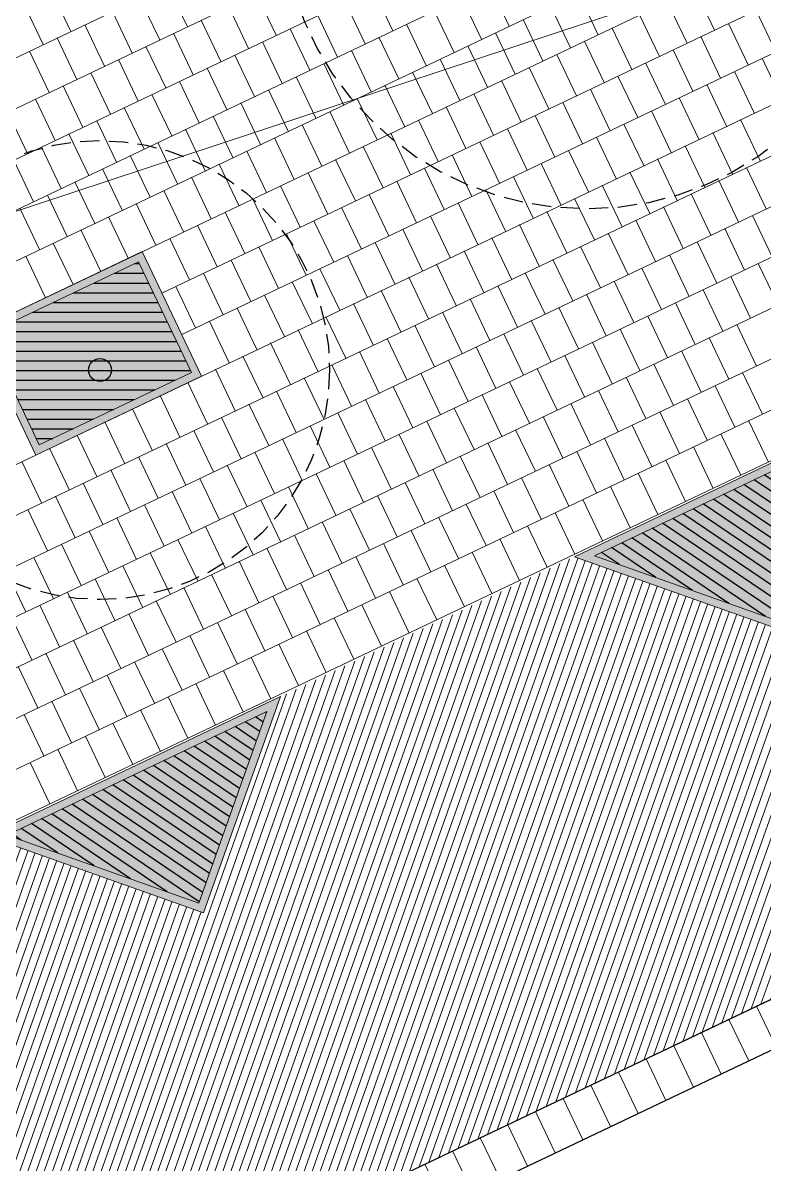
# Model space of a CAD drawing. Header units: metres. Extents: x 678805 to 1359287, y 2747329 to 5497370.
# Drawn here: x 679995.25 to 680004.94, y 2748682.56 to 2748697.48 of the extents above; entities that cross this region are included whole.
import ezdxf
from ezdxf.enums import TextEntityAlignment as Align

# ---------------------------------------------------------------- set-up
doc = ezdxf.new("R2010")
doc.units = ezdxf.units.M
doc.linetypes.add('XREF_MON_SFT_TREES$0$HIDDEN', pattern=[0.375, 0.25, -0.125])
for name, color, linetype in [('00_XREF_MON_HSC_PAVEMENT', 7, 'Continuous'), ('00_XREF_TWQ_SFT_TREES', 7, 'Continuous'), ('XREF_MON_GENERAL_LAYOUT$0$02-L-Plan Change', 8, 'Continuous'), ('XREF_MON_HSC_PAVEMENT$0$03-TR-Tree Pit_Green', 74, 'Continuous'), ('XREF_MON_SFT_TREES$0$SL_TREE_CANOPY', 251, 'XREF_MON_SFT_TREES$0$HIDDEN'), ('XREF_MON_SFT_TREES$0$SL_TREE_TRUNK', 251, 'Continuous')]:
    doc.layers.add(name, color=color, linetype=linetype)
for name, color, linetype, true_color in [('02-L-Waterfeatures 01', 7, 'Continuous', 0x4da6ff), ('XREF_MON_HSC_PAVEMENT$0$03-TR-Tree Pit_White', 7, 'Continuous', 0xfcfcfc), ('XREF_MON_SFT_TREES$0$SL_TREE_ACACIA_ETBAICA', 7, 'Continuous', 0x405700), ('XREF_MON_SFT_TREES$0$SL_TREE_PROSOPIS_CINERARIA', 7, 'Continuous', 0x5f7f00)]:
    doc.layers.add(name, color=color, linetype=linetype, true_color=true_color)
for name, color, linetype, lineweight in [('XREF_MON_GENERAL_LAYOUT$0$02-L-Level Curves 0.50m', 33, 'Continuous', 5), ('XREF_MON_GENERAL_LAYOUT$0$02-L-Material Change', 251, 'Continuous', 5), ('XREF_MON_GENERAL_LAYOUT$0$04-BK-Tree Pit', 6, 'Continuous', 5), ('XREF_MON_HSC_PAVEMENT$0$04-BK-Tree Pit', 6, 'Continuous', 5)]:
    doc.layers.add(name, color=color, linetype=linetype, lineweight=lineweight)
for name, color, linetype, lineweight, true_color in [('XREF_MON_HSC_PAVEMENT$0$02-L-Joints-Paviment_07_Precast Concrete Blocks 60X40', 7, 'Continuous', 5, 0x999999), ('XREF_MON_HSC_PAVEMENT$0$03-TR-Pavement_07_Precast Concrete Blocks 20X10', 7, 'Continuous', 5, 0x999999), ('XREF_MON_HSC_PAVEMENT$0$03-TR-Pavement_07_Precast Concrete Blocks 60X40', 7, 'Continuous', 5, 0x999999)]:
    doc.layers.add(name, color=color, linetype=linetype, lineweight=lineweight, true_color=true_color)
doc.layers.get('XREF_MON_SFT_TREES$0$SL_TREE_ACACIA_ETBAICA').off()
doc.layers.get('XREF_MON_SFT_TREES$0$SL_TREE_PROSOPIS_CINERARIA').off()
doc.styles.add('XREF_MON_GENERAL_LAYOUT$0$Standard', font='arial.ttf')

# ---------------------------------------------------------------- blocks, each defined once
blk = doc.blocks.new('XREF_MON_SFT_TREES$0$Acacia etbaica')
h = blk.add_hatch()
h.set_pattern_fill('ANSI31', color=256, scale=0.1)
edge = h.paths.add_edge_path()
edge.add_arc((0, 0), 3, 0, 360)
at = {"layer": 'XREF_MON_SFT_TREES$0$SL_TREE_TRUNK'}
h = blk.add_hatch(color=256, dxfattribs=at)
h.dxf.hatch_style = 1
edge = h.paths.add_edge_path()
edge.add_arc((0, 0), 0.15, 286.4511, 569.1271)
edge.add_arc((0, 0), 0.15, 209.1271, 286.4511)
at = {"layer": 'XREF_MON_SFT_TREES$0$SL_TREE_CANOPY'}
blk.add_circle((0, 0), 3, dxfattribs=at)
at = {"layer": 'XREF_MON_SFT_TREES$0$SL_TREE_TRUNK'}
blk.add_circle((0, 0), 0.15, dxfattribs=at)
blk.add_circle((0, 0), 0.15, dxfattribs=at)
blk = doc.blocks.new('XREF_MON_SFT_TREES$0$Prosopis_cineraria')
h = blk.add_hatch()
h.set_pattern_fill('ANSI31', color=256, scale=0.1)
edge = h.paths.add_edge_path()
edge.add_arc((0, 0), 4, 0, 360)
at = {"layer": 'XREF_MON_SFT_TREES$0$SL_TREE_TRUNK'}
h = blk.add_hatch(color=256, dxfattribs=at)
h.dxf.hatch_style = 1
edge = h.paths.add_edge_path()
edge.add_arc((0, 0), 0.25, 0, 360)
at = {"layer": 'XREF_MON_SFT_TREES$0$SL_TREE_CANOPY', "linetype": 'XREF_MON_SFT_TREES$0$HIDDEN'}
blk.add_circle((0, 0), 4, dxfattribs=at)
at = {"layer": 'XREF_MON_SFT_TREES$0$SL_TREE_TRUNK'}
blk.add_circle((0, 0), 0.25, dxfattribs=at)
blk = doc.blocks.new('XREF_MON_SFT_TREES')
at = {"layer": 'XREF_MON_SFT_TREES$0$SL_TREE_ACACIA_ETBAICA', "rotation": 25.44812939262281}
blk.add_blockref('XREF_MON_SFT_TREES$0$Acacia etbaica', (679996.26, 2748692.944), dxfattribs=at)
at = {"layer": 'XREF_MON_SFT_TREES$0$SL_TREE_PROSOPIS_CINERARIA', "rotation": 25.44812939262281}
blk.add_blockref('XREF_MON_SFT_TREES$0$Prosopis_cineraria', (680002.621, 2748699.05), dxfattribs=at)
blk = doc.blocks.new('XREF_MON_HSC_PAVEMENT$0$ALCORQUE RECTANGULAR')
at = {"layer": 'XREF_MON_HSC_PAVEMENT$0$03-TR-Tree Pit_Green', "ltscale": 0.3}
h = blk.add_hatch(dxfattribs=at)
h.set_pattern_fill('ANSI31', color=256, scale=0.04, angle=-45)
h.set_pattern_definition([(360, (-2068898.16958, 3428624.0145), (3e-17, 0.127), [])])
h.paths.add_polyline_path([(679903.391, 2748647.421), (679902.702, 2748648.869), (679904.689, 2748649.814), (679905.377, 2748648.367)])
at = {"layer": 'XREF_MON_HSC_PAVEMENT$0$03-TR-Tree Pit_White'}
h = blk.add_hatch(color=256, dxfattribs=at)
h.dxf.hatch_style = 1
h.paths.add_polyline_path([(679903.344, 2748647.288), (679902.569, 2748648.916), (679904.736, 2748649.947), (679905.511, 2748648.319)])
blk = doc.blocks.new('XREF_MON_HSC_PAVEMENT$0$Alcorque Parking 8m2')
at = {"layer": 'XREF_MON_HSC_PAVEMENT$0$03-TR-Tree Pit_Green', "ltscale": 0.3}
h = blk.add_hatch(dxfattribs=at)
h.set_pattern_fill('ANSI31', color=256, scale=0.04, angle=40)
h.set_pattern_definition([(85, (-679726.04474, -2748720.75428), (-0.1265167266577, 0.011068779329), [])])
h.paths.add_polyline_path([(-1.079, -0.384), (2.316, 1.231), (-0.189, 2.121)])
at = {"layer": 'XREF_MON_HSC_PAVEMENT$0$03-TR-Tree Pit_White'}
h = blk.add_hatch(color=256, dxfattribs=at)
h.dxf.hatch_style = 1
h.paths.add_polyline_path([(-1.254, -0.578), (2.577, 1.245), (-0.25, 2.249)])
blk = doc.blocks.new('*U471')
at = {"layer": 'XREF_MON_HSC_PAVEMENT$0$02-L-Joints-Paviment_07_Precast Concrete Blocks 60X40'}
blk.add_line((0.001, -0.6), (0.001, 0), dxfattribs=at)
blk = doc.blocks.new('*U472')
at = {"layer": 'XREF_MON_HSC_PAVEMENT$0$02-L-Joints-Paviment_07_Precast Concrete Blocks 60X40', "color": 0, "linetype": 'ByBlock', "lineweight": -2, "transparency": 16777216, "rotation": 205.4481431993174}
for p in [(680005.1, 2748684.086), (680004.738, 2748683.914), (680004.377, 2748683.742), (680004.016, 2748683.57), (680003.655, 2748683.398), (680003.294, 2748683.227), (680002.933, 2748683.055), (680002.571, 2748682.883), (680002.21, 2748682.711), (680001.849, 2748682.539), (680001.488, 2748682.367), (680001.127, 2748682.195), (680000.765, 2748682.023)]:
    blk.add_blockref('*U471', p, dxfattribs=at)
blk = doc.blocks.new('XREF_MON_HSC_PAVEMENT')
at = {"layer": 'XREF_MON_HSC_PAVEMENT$0$03-TR-Pavement_07_Precast Concrete Blocks 20X10'}
h = blk.add_hatch(dxfattribs=at)
h.set_pattern_fill('ANSI31', color=256, scale=0.0315, angle=25.5)
h.set_pattern_definition([(70.5, (0, 0), (-0.094275932128, 0.033384858509), [])])
h.paths.add_polyline_path([(679945.648, 2748656.46), (679943.852, 2748660.24), (679944.878, 2748663.104), (679948.723, 2748664.934), (679951.551, 2748663.93), (679952.554, 2748666.757), (679956.392, 2748668.583), (679959.225, 2748667.582), (679960.23, 2748670.41), (679964.074, 2748672.238), (679966.807, 2748671.268), (679966.901, 2748671.235), (679967.905, 2748674.062), (679971.75, 2748675.891), (679974.576, 2748674.887), (679975.581, 2748677.714), (679979.425, 2748679.544), (679982.251, 2748678.54), (679983.256, 2748681.367), (679987.1, 2748683.196), (679989.832, 2748682.225), (679990.931, 2748685.019), (679994.775, 2748686.848), (679997.603, 2748685.845), (679998.607, 2748688.672), (680002.45, 2748690.501), (680005.277, 2748689.497), (680006.278, 2748692.322), (680010.255, 2748694.245), (680013.159, 2748693.214), (680014.955, 2748689.44)])
at = {"layer": 'XREF_MON_HSC_PAVEMENT$0$02-L-Joints-Paviment_07_Precast Concrete Blocks 60X40'}
for points in [[(679997.401, 2748697.431), (679997.143, 2748697.973)], [(680001.608, 2748697.44), (680001.35, 2748697.982)], [(680004.292, 2748697.388), (680004.034, 2748697.93)], [(679995.879, 2748697.371), (679995.621, 2748697.913)], [(679997.04, 2748697.259), (679996.782, 2748697.801)], [(679998.563, 2748697.32), (679998.305, 2748697.861)], [(680000.085, 2748697.379), (679999.828, 2748697.921)], [(680001.247, 2748697.268), (680000.989, 2748697.81)], [(680002.77, 2748697.328), (680002.512, 2748697.87)], [(679995.517, 2748697.199), (679995.259, 2748697.741)], [(679996.679, 2748697.087), (679996.421, 2748697.629)], [(679998.201, 2748697.148), (679997.943, 2748697.69)], [(679999.724, 2748697.208), (679999.466, 2748697.75)], [(680000.886, 2748697.096), (680000.628, 2748697.638)], [(680002.408, 2748697.156), (680002.151, 2748697.698)], [(680003.931, 2748697.216), (680003.673, 2748697.758)], [(680005.093, 2748697.104), (680004.835, 2748697.646)], [(679997.84, 2748696.976), (679997.582, 2748697.518)], [(679999.363, 2748697.036), (679999.105, 2748697.578)], [(680002.047, 2748696.984), (680001.789, 2748697.526)], [(680003.57, 2748697.044), (680003.312, 2748697.586)], [(679996.318, 2748696.915), (679996.06, 2748697.457)], [(679997.479, 2748696.804), (679997.221, 2748697.346)], [(679999.002, 2748696.864), (679998.744, 2748697.406)], [(680000.524, 2748696.924), (680000.267, 2748697.466)], [(680001.686, 2748696.812), (680001.428, 2748697.354)], [(680003.209, 2748696.873), (680002.951, 2748697.414)], [(680004.732, 2748696.932), (680004.474, 2748697.474)], [(679995.956, 2748696.744), (679995.698, 2748697.286)], [(679998.641, 2748696.692), (679998.383, 2748697.234)], [(680000.163, 2748696.752), (679999.905, 2748697.294)], [(680001.325, 2748696.64), (680001.067, 2748697.182)], [(680002.848, 2748696.701), (680002.59, 2748697.243)], [(680004.37, 2748696.761), (680004.113, 2748697.303)], [(679995.595, 2748696.572), (679995.337, 2748697.114)], [(679997.118, 2748696.632), (679996.86, 2748697.174)], [(679998.279, 2748696.52), (679998.022, 2748697.062)], [(679999.802, 2748696.58), (679999.544, 2748697.122)], [(680002.486, 2748696.529), (680002.228, 2748697.071)], [(680004.009, 2748696.589), (680003.751, 2748697.131)], [(679996.757, 2748696.46), (679996.499, 2748697.002)], [(679997.918, 2748696.348), (679997.66, 2748696.89)], [(679999.441, 2748696.409), (679999.183, 2748696.951)], [(680000.964, 2748696.468), (680000.706, 2748697.01)], [(680002.125, 2748696.357), (680001.867, 2748696.899)], [(680003.648, 2748696.417), (680003.39, 2748696.959)], [(680005.171, 2748696.477), (680004.913, 2748697.019)], [(679996.395, 2748696.288), (679996.138, 2748696.83)], [(679999.08, 2748696.237), (679998.822, 2748696.779)], [(680000.603, 2748696.297), (680000.345, 2748696.839)], [(680003.287, 2748696.245), (680003.029, 2748696.787)], [(680004.809, 2748696.305), (680004.552, 2748696.847)], [(679996.034, 2748696.116), (679995.776, 2748696.658)], [(679997.557, 2748696.176), (679997.299, 2748696.718)], [(679998.718, 2748696.065), (679998.461, 2748696.607)], [(680000.241, 2748696.125), (679999.983, 2748696.667)], [(680001.764, 2748696.185), (680001.506, 2748696.727)], [(680002.926, 2748696.073), (680002.668, 2748696.615)], [(680004.448, 2748696.133), (680004.19, 2748696.675)], [(679995.673, 2748695.945), (679995.415, 2748696.487)], [(679997.196, 2748696.004), (679996.938, 2748696.546)], [(679998.357, 2748695.893), (679998.099, 2748696.435)], [(679999.88, 2748695.953), (679999.622, 2748696.495)], [(680001.403, 2748696.013), (680001.145, 2748696.555)], [(680002.564, 2748695.901), (680002.307, 2748696.443)], [(680004.087, 2748695.962), (680003.829, 2748696.503)], [(679995.312, 2748695.773), (679995.054, 2748696.315)], [(679996.835, 2748695.833), (679996.577, 2748696.375)], [(679999.519, 2748695.781), (679999.261, 2748696.323)], [(680001.042, 2748695.841), (680000.784, 2748696.383)], [(680003.726, 2748695.79), (680003.468, 2748696.332)], [(679996.473, 2748695.661), (679996.216, 2748696.203)], [(679997.996, 2748695.721), (679997.738, 2748696.263)], [(679999.158, 2748695.609), (679998.9, 2748696.151)], [(680000.68, 2748695.669), (680000.423, 2748696.211)], [(680002.203, 2748695.729), (680001.945, 2748696.271)], [(680003.365, 2748695.618), (680003.107, 2748696.16)], [(680004.888, 2748695.678), (680004.63, 2748696.22)], [(679996.112, 2748695.489), (679995.854, 2748696.031)], [(679997.635, 2748695.549), (679997.377, 2748696.091)], [(680000.319, 2748695.498), (680000.061, 2748696.04)], [(680001.842, 2748695.557), (680001.584, 2748696.099)], [(680003.003, 2748695.446), (680002.746, 2748695.988)], [(680004.526, 2748695.506), (680004.268, 2748696.048)], [(679995.751, 2748695.317), (679995.493, 2748695.859)], [(679997.274, 2748695.377), (679997.016, 2748695.919)], [(679998.797, 2748695.437), (679998.539, 2748695.979)], [(679999.958, 2748695.326), (679999.7, 2748695.868)], [(680001.481, 2748695.386), (680001.223, 2748695.928)], [(680004.165, 2748695.334), (680003.907, 2748695.876)], [(679995.39, 2748695.145), (679995.132, 2748695.687)], [(679996.913, 2748695.205), (679996.655, 2748695.747)], [(679998.435, 2748695.265), (679998.177, 2748695.807)], [(679999.597, 2748695.154), (679999.339, 2748695.696)], [(680001.12, 2748695.214), (680000.862, 2748695.756)], [(680002.642, 2748695.274), (680002.384, 2748695.816)], [(680003.804, 2748695.162), (680003.546, 2748695.704)], [(679996.551, 2748695.034), (679996.293, 2748695.576)], [(679998.074, 2748695.094), (679997.816, 2748695.635)], [(680000.758, 2748695.042), (680000.501, 2748695.584)], [(680002.281, 2748695.102), (680002.023, 2748695.644)], [(680004.966, 2748695.05), (680004.708, 2748695.592)], [(679996.19, 2748694.862), (679995.932, 2748695.404)], [(679997.713, 2748694.922), (679997.455, 2748695.464)], [(679999.236, 2748694.982), (679998.978, 2748695.524)], [(680000.397, 2748694.87), (680000.139, 2748695.412)], [(680001.92, 2748694.93), (680001.662, 2748695.472)], [(680003.443, 2748694.99), (680003.185, 2748695.532)], [(680004.604, 2748694.878), (680004.347, 2748695.42)], [(679997.352, 2748694.75), (679997.094, 2748695.292)], [(679998.874, 2748694.81), (679998.617, 2748695.352)], [(680000.036, 2748694.698), (679999.778, 2748695.24)], [(680001.559, 2748694.758), (680001.301, 2748695.3)], [(680003.082, 2748694.818), (680002.824, 2748695.36)], [(680004.243, 2748694.706), (680003.985, 2748695.248)], [(679995.829, 2748694.69), (679995.571, 2748695.232)], [(679996.991, 2748694.578), (679996.733, 2748695.12)], [(679998.513, 2748694.638), (679998.255, 2748695.18)], [(680001.198, 2748694.587), (680000.94, 2748695.129)], [(680002.72, 2748694.646), (680002.462, 2748695.188)], [(679995.468, 2748694.518), (679995.21, 2748695.06)], [(679996.629, 2748694.406), (679996.372, 2748694.948)], [(679998.152, 2748694.466), (679997.894, 2748695.008)], [(679999.675, 2748694.526), (679999.417, 2748695.068)], [(680000.836, 2748694.415), (680000.578, 2748694.957)], [(680002.359, 2748694.475), (680002.101, 2748695.017)], [(680003.882, 2748694.534), (680003.624, 2748695.076)], [(680005.043, 2748694.423), (680004.786, 2748694.965)], [(679997.791, 2748694.294), (679997.533, 2748694.836)], [(679999.314, 2748694.354), (679999.056, 2748694.896)], [(680001.998, 2748694.303), (680001.74, 2748694.845)], [(680003.521, 2748694.362), (680003.263, 2748694.904)], [(680004.682, 2748694.251), (680004.424, 2748694.793)], [(679996.268, 2748694.234), (679996.01, 2748694.776)], [(679997.43, 2748694.123), (679997.172, 2748694.665)], [(679998.952, 2748694.183), (679998.695, 2748694.724)], [(680000.475, 2748694.243), (680000.217, 2748694.785)], [(680001.637, 2748694.131), (680001.379, 2748694.673)], [(680003.16, 2748694.191), (680002.902, 2748694.732)], [(679995.907, 2748694.062), (679995.649, 2748694.604)], [(679998.591, 2748694.011), (679998.333, 2748694.553)], [(680000.114, 2748694.071), (679999.856, 2748694.613)], [(680001.276, 2748693.959), (680001.018, 2748694.501)], [(680002.799, 2748694.019), (680002.541, 2748694.561)], [(680004.321, 2748694.079), (680004.063, 2748694.621)], [(679995.546, 2748693.89), (679995.288, 2748694.432)], [(679998.23, 2748693.839), (679997.972, 2748694.381)], [(679999.753, 2748693.899), (679999.495, 2748694.441)], [(680002.437, 2748693.847), (680002.179, 2748694.389)], [(680003.96, 2748693.907), (680003.702, 2748694.449)], [(679997.869, 2748693.667), (679997.611, 2748694.209)], [(679999.392, 2748693.727), (679999.134, 2748694.269)], [(680000.914, 2748693.787), (680000.657, 2748694.329)], [(680002.076, 2748693.675), (680001.818, 2748694.217)], [(680003.599, 2748693.736), (680003.341, 2748694.277)], [(680005.121, 2748693.796), (680004.863, 2748694.338)], [(679999.03, 2748693.555), (679998.772, 2748694.097)], [(680000.553, 2748693.615), (680000.295, 2748694.157)], [(680001.715, 2748693.503), (680001.457, 2748694.045)], [(680003.237, 2748693.564), (680002.98, 2748694.106)], [(680004.76, 2748693.624), (680004.502, 2748694.166)], [(679997.508, 2748693.495), (679997.25, 2748694.037)], [(679998.669, 2748693.384), (679998.411, 2748693.925)], [(680000.192, 2748693.443), (679999.934, 2748693.985)], [(680002.876, 2748693.392), (680002.618, 2748693.934)], [(680004.399, 2748693.452), (680004.141, 2748693.994)], [(679998.308, 2748693.212), (679998.05, 2748693.754)], [(679999.831, 2748693.272), (679999.573, 2748693.813)], [(680001.354, 2748693.331), (680001.096, 2748693.873)], [(680002.515, 2748693.22), (680002.257, 2748693.762)], [(680004.038, 2748693.28), (680003.78, 2748693.822)], [(679999.47, 2748693.1), (679999.212, 2748693.642)], [(680000.993, 2748693.159), (680000.735, 2748693.701)], [(680003.677, 2748693.108), (680003.419, 2748693.65)], [(679997.947, 2748693.04), (679997.689, 2748693.582)], [(679999.108, 2748692.928), (679998.851, 2748693.47)], [(680000.631, 2748692.987), (680000.374, 2748693.529)], [(680002.154, 2748693.048), (680001.896, 2748693.59)], [(680003.315, 2748692.937), (680003.057, 2748693.478)], [(680004.838, 2748692.996), (680004.58, 2748693.538)], [(680000.27, 2748692.815), (680000.012, 2748693.357)], [(680001.793, 2748692.876), (680001.535, 2748693.418)], [(680002.954, 2748692.765), (680002.696, 2748693.307)], [(680004.477, 2748692.825), (680004.219, 2748693.366)], [(679998.747, 2748692.756), (679998.489, 2748693.298)], [(679999.909, 2748692.644), (679999.651, 2748693.186)], [(680001.432, 2748692.704), (680001.174, 2748693.246)], [(680004.116, 2748692.653), (680003.858, 2748693.195)], [(679998.386, 2748692.584), (679998.128, 2748693.126)], [(679999.548, 2748692.472), (679999.29, 2748693.014)], [(680001.07, 2748692.532), (680000.812, 2748693.074)], [(680002.593, 2748692.593), (680002.335, 2748693.135)], [(680003.755, 2748692.481), (680003.497, 2748693.023)], [(679998.025, 2748692.412), (679997.767, 2748692.954)], [(680000.709, 2748692.361), (680000.451, 2748692.902)], [(680002.232, 2748692.421), (680001.974, 2748692.963)], [(680003.393, 2748692.309), (680003.136, 2748692.851)], [(680004.916, 2748692.369), (680004.658, 2748692.911)], [(679997.664, 2748692.24), (679997.406, 2748692.782)], [(679999.187, 2748692.3), (679998.929, 2748692.842)], [(680000.348, 2748692.189), (680000.09, 2748692.731)], [(680001.871, 2748692.249), (680001.613, 2748692.791)], [(680004.555, 2748692.197), (680004.297, 2748692.739)], [(679997.302, 2748692.068), (679997.045, 2748692.61)], [(679998.825, 2748692.128), (679998.568, 2748692.67)], [(679999.987, 2748692.017), (679999.729, 2748692.559)], [(680001.509, 2748692.077), (680001.252, 2748692.619)], [(680003.032, 2748692.137), (680002.774, 2748692.679)], [(680004.194, 2748692.026), (680003.936, 2748692.567)], [(679996.941, 2748691.897), (679996.683, 2748692.439)], [(679998.464, 2748691.956), (679998.206, 2748692.498)], [(680001.148, 2748691.905), (680000.89, 2748692.447)], [(680002.671, 2748691.965), (680002.413, 2748692.507)], [(679996.58, 2748691.725), (679996.322, 2748692.267)], [(679998.103, 2748691.784), (679997.845, 2748692.326)], [(679999.626, 2748691.845), (679999.368, 2748692.387)], [(680000.787, 2748691.733), (680000.529, 2748692.275)], [(680002.31, 2748691.793), (680002.052, 2748692.335)], [(680003.832, 2748691.854), (680003.575, 2748692.396)], [(680004.994, 2748691.742), (680004.736, 2748692.283)], [(679997.742, 2748691.612), (679997.484, 2748692.154)], [(679999.264, 2748691.673), (679999.006, 2748692.215)], [(680001.949, 2748691.621), (680001.691, 2748692.163)], [(680003.471, 2748691.682), (680003.213, 2748692.224)], [(680004.633, 2748691.57), (680004.375, 2748692.112)], [(679996.219, 2748691.553), (679995.961, 2748692.095)], [(679997.381, 2748691.44), (679997.123, 2748691.982)], [(679998.903, 2748691.501), (679998.645, 2748692.043)], [(680000.426, 2748691.562), (680000.168, 2748692.103)], [(680001.587, 2748691.45), (680001.33, 2748691.992)], [(680003.11, 2748691.51), (680002.852, 2748692.052)], [(679995.858, 2748691.381), (679995.6, 2748691.923)], [(679997.02, 2748691.269), (679996.762, 2748691.81)], [(679998.542, 2748691.329), (679998.284, 2748691.871)], [(680000.065, 2748691.39), (679999.807, 2748691.932)], [(680001.226, 2748691.278), (680000.968, 2748691.82)], [(680002.749, 2748691.338), (680002.491, 2748691.88)], [(680004.272, 2748691.398), (680004.014, 2748691.94)], [(679995.496, 2748691.209), (679995.239, 2748691.751)], [(679998.181, 2748691.157), (679997.923, 2748691.699)], [(679999.703, 2748691.218), (679999.446, 2748691.76)], [(680002.388, 2748691.166), (680002.13, 2748691.708)], [(680003.911, 2748691.226), (680003.653, 2748691.768)], [(679996.658, 2748691.097), (679996.4, 2748691.639)], [(679997.82, 2748690.986), (679997.562, 2748691.528)], [(679999.342, 2748691.046), (679999.084, 2748691.588)], [(680000.865, 2748691.106), (680000.607, 2748691.648)], [(680002.027, 2748690.994), (680001.769, 2748691.536)], [(680003.549, 2748691.054), (680003.292, 2748691.596)], [(679996.297, 2748690.925), (679996.039, 2748691.467)], [(679998.981, 2748690.874), (679998.723, 2748691.416)], [(680000.504, 2748690.934), (680000.246, 2748691.476)], [(680001.665, 2748690.822), (680001.407, 2748691.364)], [(680003.188, 2748690.882), (680002.93, 2748691.424)], [(679995.936, 2748690.753), (679995.678, 2748691.295)], [(679997.458, 2748690.814), (679997.201, 2748691.356)], [(679998.62, 2748690.702), (679998.362, 2748691.244)], [(680000.143, 2748690.762), (679999.885, 2748691.304)], [(680002.827, 2748690.71), (680002.569, 2748691.252)], [(679995.575, 2748690.581), (679995.317, 2748691.123)], [(679997.097, 2748690.642), (679996.839, 2748691.184)], [(679998.259, 2748690.53), (679998.001, 2748691.072)], [(679999.782, 2748690.59), (679999.524, 2748691.132)], [(680001.304, 2748690.651), (680001.046, 2748691.192)], [(680002.466, 2748690.538), (680002.208, 2748691.08)], [(679996.736, 2748690.47), (679996.478, 2748691.012)], [(679999.42, 2748690.418), (679999.162, 2748690.96)], [(680000.943, 2748690.479), (680000.685, 2748691.021)], [(679996.375, 2748690.298), (679996.117, 2748690.84)], [(679997.897, 2748690.358), (679997.64, 2748690.9)], [(679999.059, 2748690.246), (679998.801, 2748690.788)], [(680000.582, 2748690.307), (680000.324, 2748690.849)], [(680002.105, 2748690.367), (680001.847, 2748690.908)], [(679996.014, 2748690.126), (679995.756, 2748690.668)], [(679997.536, 2748690.187), (679997.278, 2748690.729)], [(679998.698, 2748690.075), (679998.44, 2748690.617)], [(680000.221, 2748690.135), (679999.963, 2748690.677)], [(680001.743, 2748690.195), (680001.486, 2748690.737)], [(679995.652, 2748689.954), (679995.395, 2748690.496)], [(679997.175, 2748690.015), (679996.917, 2748690.557)], [(679999.859, 2748689.963), (679999.601, 2748690.505)], [(680001.382, 2748690.023), (680001.124, 2748690.565)], [(679995.291, 2748689.782), (679995.033, 2748690.324)], [(679996.814, 2748689.843), (679996.556, 2748690.385)], [(679998.337, 2748689.903), (679998.079, 2748690.445)], [(679999.498, 2748689.791), (679999.24, 2748690.333)], [(680001.021, 2748689.851), (680000.763, 2748690.393)], [(679996.453, 2748689.671), (679996.195, 2748690.213)], [(679997.976, 2748689.731), (679997.718, 2748690.273)], [(680000.66, 2748689.679), (680000.402, 2748690.221)], [(679996.092, 2748689.499), (679995.834, 2748690.041)], [(679997.614, 2748689.559), (679997.356, 2748690.101)], [(679999.137, 2748689.619), (679998.879, 2748690.161)], [(680000.299, 2748689.507), (680000.041, 2748690.049)], [(679995.73, 2748689.327), (679995.472, 2748689.869)], [(679997.253, 2748689.387), (679996.995, 2748689.929)], [(679998.776, 2748689.447), (679998.518, 2748689.989)], [(679999.937, 2748689.335), (679999.68, 2748689.877)], [(679996.892, 2748689.215), (679996.634, 2748689.757)], [(679998.415, 2748689.276), (679998.157, 2748689.818)], [(679995.369, 2748689.155), (679995.111, 2748689.697)], [(679996.531, 2748689.043), (679996.273, 2748689.585)], [(679998.053, 2748689.104), (679997.796, 2748689.646)], [(679999.576, 2748689.163), (679999.318, 2748689.705)], [(679997.692, 2748688.932), (679997.434, 2748689.474)], [(679999.215, 2748688.992), (679998.957, 2748689.534)], [(679996.17, 2748688.872), (679995.912, 2748689.413)], [(679997.331, 2748688.76), (679997.073, 2748689.302)], [(679998.854, 2748688.82), (679998.596, 2748689.362)], [(679995.808, 2748688.7), (679995.551, 2748689.242)], [(679996.97, 2748688.588), (679996.712, 2748689.13)], [(679998.493, 2748688.648), (679998.235, 2748689.19)], [(679995.447, 2748688.528), (679995.189, 2748689.07)], [(679998.132, 2748688.476), (679997.874, 2748689.018)], [(679996.609, 2748688.416), (679996.351, 2748688.958)], [(679997.77, 2748688.304), (679997.512, 2748688.846)], [(679996.247, 2748688.244), (679995.99, 2748688.786)], [(679997.409, 2748688.132), (679997.151, 2748688.674)], [(679995.886, 2748688.072), (679995.628, 2748688.614)], [(679995.525, 2748687.901), (679995.267, 2748688.443)], [(679997.048, 2748687.96), (679996.79, 2748688.502)], [(679996.687, 2748687.789), (679996.429, 2748688.33)], [(679996.326, 2748687.617), (679996.068, 2748688.159)], [(679995.964, 2748687.445), (679995.706, 2748687.987)], [(679995.603, 2748687.273), (679995.345, 2748687.815)]]:
    blk.add_lwpolyline(points, dxfattribs=at)
at = {"layer": 'XREF_MON_HSC_PAVEMENT$0$03-TR-Pavement_07_Precast Concrete Blocks 60X40'}
for points in [[(680020.801, 2748709.23), (679963.793, 2748682.102)], [(680021.835, 2748707.064), (679976.924, 2748685.693)], [(680022.109, 2748706.531), (679937.293, 2748666.17)], [(680022.367, 2748705.989), (679997.069, 2748693.95)], [(680022.625, 2748705.447), (679997.327, 2748693.408)], [(680022.883, 2748704.905), (679938.247, 2748664.63)], [(680023.141, 2748704.363), (679938.565, 2748664.117)], [(680023.398, 2748703.822), (679835.554, 2748614.433)], [(680023.656, 2748703.28), (679835.744, 2748613.859)], [(680009.147, 2748703.02), (679987.832, 2748692.877)], [(680023.914, 2748702.738), (679835.935, 2748613.285)], [(680024.172, 2748702.196), (679836.125, 2748612.711)], [(680024.43, 2748701.654), (679836.315, 2748612.137)], [(680024.679, 2748701.109), (679776.702, 2748583.105)], [(680001.46, 2748698.698), (679988.09, 2748692.335)], [(680001.718, 2748698.156), (679988.348, 2748691.793)]]:
    blk.add_lwpolyline(points, dxfattribs=at)
at = {"layer": 'XREF_MON_HSC_PAVEMENT$0$02-L-Joints-Paviment_07_Precast Concrete Blocks 60X40'}
blk.add_blockref('*U472', (0, 0), dxfattribs=at)
at = {"layer": 'XREF_MON_HSC_PAVEMENT$0$04-BK-Tree Pit'}
blk.add_blockref('XREF_MON_HSC_PAVEMENT$0$ALCORQUE RECTANGULAR', (92.075, 44.545), dxfattribs=at)
at = {"layer": 'XREF_MON_HSC_PAVEMENT$0$04-BK-Tree Pit', "xscale": -0.9999999999999992, "rotation": 230.8937524196276}
for p in [(680003.7, 2748691.113), (679996.025, 2748687.461)]:
    blk.add_blockref('XREF_MON_HSC_PAVEMENT$0$Alcorque Parking 8m2', p, dxfattribs=at)
blk = doc.blocks.new('XREF_MON_GENERAL_LAYOUT$0$ALCORQUE RECTANGULAR')
blk.add_lwpolyline([(679903.391, 2748647.421), (679902.702, 2748648.868), (679904.689, 2748649.814), (679905.378, 2748648.366)], close=True)
at = {"layer": 'XREF_MON_GENERAL_LAYOUT$0$02-L-Material Change'}
blk.add_lwpolyline([(679903.344, 2748647.288), (679902.569, 2748648.916), (679904.736, 2748649.947), (679905.511, 2748648.319)], close=True, dxfattribs=at)
blk = doc.blocks.new('XREF_MON_GENERAL_LAYOUT$0$Alcorque Parking 8m2')
blk.add_lwpolyline([(2.316, 1.231), (-0.189, 2.121), (-1.079, -0.384)], close=True)
at = {"layer": 'XREF_MON_GENERAL_LAYOUT$0$02-L-Material Change'}
blk.add_lwpolyline([(2.577, 1.245), (-0.25, 2.249), (-1.254, -0.578)], close=True, dxfattribs=at)
blk = doc.blocks.new('XREF_MON_GENERAL_LAYOUT')
at = {"layer": 'XREF_MON_GENERAL_LAYOUT$0$02-L-Level Curves 0.50m', "ltscale": 0.3}
blk.add_lwpolyline([(680021.331, 2748692.474), (679982.076, 2748673.794), (679987.716, 2748675.814)], dxfattribs=at)
at = {"layer": 'XREF_MON_GENERAL_LAYOUT$0$02-L-Material Change', "ltscale": 0.3}
blk.add_line((680010.256, 2748694.245), (679944.884, 2748663.137), dxfattribs=at)
at = {"layer": 'XREF_MON_GENERAL_LAYOUT$0$02-L-Plan Change', "lineweight": 0, "ltscale": 0.2}
blk.add_line((680023.169, 2748704.272), (679975.566, 2748688.551), dxfattribs=at)
at = {"layer": 'XREF_MON_GENERAL_LAYOUT$0$02-L-Plan Change'}
for p, q in [((680014.594, 2748689.268, 0), (679946.005, 2748656.629, 0)), ((680014.856, 2748688.729), (679946.267, 2748656.09))]:
    blk.add_line(p, q, dxfattribs=at)
at = {"layer": 'XREF_MON_GENERAL_LAYOUT$0$04-BK-Tree Pit'}
blk.add_blockref('XREF_MON_GENERAL_LAYOUT$0$ALCORQUE RECTANGULAR', (92.075, 44.545), dxfattribs=at)
at = {"layer": 'XREF_MON_GENERAL_LAYOUT$0$04-BK-Tree Pit', "xscale": -0.9999999999999992, "rotation": 230.8937524196276}
for p in [(680003.7, 2748691.113), (679996.025, 2748687.461)]:
    blk.add_blockref('XREF_MON_GENERAL_LAYOUT$0$Alcorque Parking 8m2', p, dxfattribs=at)
at = {"style": 'XREF_MON_GENERAL_LAYOUT$0$Standard'}
for tag, rotation, p in [('604,00', 330.2643, (679905.77, 2748776.558)), ('603,00', 330.2643, (679901.861, 2748753.477)), ('600,00', 133.826, (679944.597, 2748745.153)), ('602,00', 330.2643, (679883.319, 2748738.727)), ('601,00', 117.8906, (679920.972, 2748732.87)), ('601,00', 330.2643, (679864.777, 2748723.976)), ('600,00', 40.8833, (679777.405, 2748705.444, 1.17)), ('602,00', 330.2643, (679941.275, 2748705.483)), ('601,00', 40.8833, (679701.798, 2748703.889, 1.17)), ('598,00', 62.091, (679810.267, 2748702.619)), ('600,00', 330.2643, (679877.781, 2748691.131)), ('600,00', 19.5511, (679920.444, 2748685.496)), ('601,00', 330.2643, (679934.813, 2748683.804)), ('599,00', 330.2643, (679854.567, 2748679.061)), ('600,00', 88.3928, (679743.913, 2748675.572)), ('599,00', 20.6086, (679924.26, 2748675.216)), ('601,00', 88.3928, (679728.035, 2748671.318, -2)), ('602,00', 88.3928, (679711.826, 2748665.966, -1)), ('603,00', 88.3928, (679695.615, 2748660.611)), ('599,00', 40.8833, (679788.807, 2748655.829, 1.17)), ('601,00', 40.8833, (679627.612, 2748644.603, 1.17)), ('603,00', 41.7058, (679702.499, 2748628.484, 1.17)), ('600,00', 40.8833, (679645.925, 2748597.926, 1.17)), ('599,00', 34.2277, (679673.574, 2748555.136, 5.34))]:
    blk.add_attdef(tag, text='', height=1, rotation=rotation, dxfattribs=at).set_placement(p, align=Align.MIDDLE)
at = {"ltscale": 0.3, "style": 'XREF_MON_GENERAL_LAYOUT$0$Standard'}
for tag, rotation, p in [('603,50', 330.2643, (679911.501, 2748760.57)), ('602,50', 330.2643, (679892.865, 2748745.846)), ('600,50', 133.826, (679933.048, 2748738.729)), ('601,50', 330.2643, (679873.581, 2748731.671)), ('601,50', 101.2857, (679909.522, 2748726.945)), ('602,50', 330.2643, (679948.625, 2748713.86)), ('600,50', 39.606, (679743.243, 2748706.971)), ('600,50', 330.2643, (679880.266, 2748702.726)), ('600,50', 17.3537, (679917.615, 2748690.554)), ('599,50', 330.2643, (679867.197, 2748684.716)), ('599,50', 18.8944, (679921.71, 2748680.578)), ('599,50', 39.606, (679778.991, 2748677.241)), ('600,50', 88.3928, (679735.925, 2748673.586)), ('601,50', 88.3928, (679719.906, 2748668.581)), ('602,50', 88.3928, (679703.474, 2748663.452)), ('598,50', 330.2643, (679861.765, 2748662.397)), ('601,50', 39.606, (679610.513, 2748662.061)), ('600,00', 41.7058, (679752.308, 2748637.685)), ('601,00', 41.7058, (679736.044, 2748634.538)), ('599,00', 35.0835, (679763.043, 2748634.415, 1.17)), ('602,00', 41.7058, (679720.174, 2748633.096, 1.17)), ('600,00', 35.0835, (679747.063, 2748629.903, 1.17)), ('601,00', 35.0835, (679731.246, 2748625.239, 1.17)), ('600,50', 39.606, (679636.92, 2748621.339)), ('602,00', 35.0835, (679715.4, 2748620.639, 1.17)), ('599,50', 28.7604, (679659.482, 2748574.323))]:
    blk.add_attdef(tag, text='', height=1, rotation=rotation, dxfattribs=at).set_placement(p, align=Align.MIDDLE)

msp = doc.modelspace()

# ---------------------------------------------------------------- block references
at = {"layer": '00_XREF_MON_HSC_PAVEMENT'}
msp.add_blockref('XREF_MON_HSC_PAVEMENT', (0, 0), dxfattribs=at)
at = {"layer": '00_XREF_TWQ_SFT_TREES'}
msp.add_blockref('XREF_MON_SFT_TREES', (0, 0), dxfattribs=at)
at = {"layer": '02-L-Waterfeatures 01', "color": 18, "true_color": 0x000000}
msp.add_blockref('XREF_MON_GENERAL_LAYOUT', (0, 0), dxfattribs=at)

doc.saveas('drawing.dxf')
